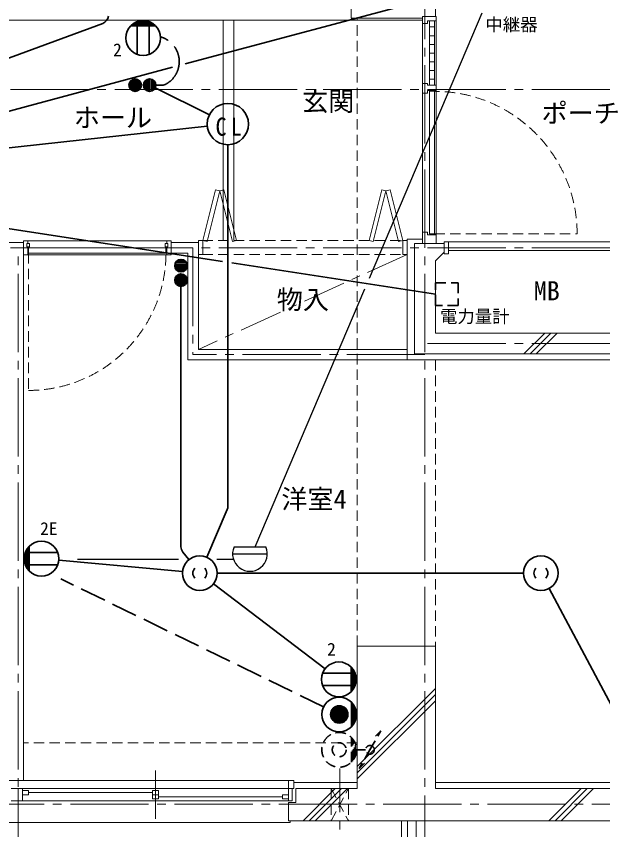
# Model space of a CAD drawing. Units: millimetres at full size, sheet at 1:50; details may follow other scales. Extents: x -9674 to 9699, y -6794 to 6791.
# Drawn here: x 4301 to 7675, y -2224 to 2454 of the extents above; entities that cross this region are included whole.
import ezdxf
from ezdxf.enums import TextEntityAlignment as Align

# ---------------------------------------------------------------- set-up
doc = ezdxf.new("R2010")
doc.units = ezdxf.units.MM
doc.header["$LTSCALE"] = 50
for name, pattern in [('CHAIN1', [8, 5, -1, 1, -1]), ('CHAIN2', [12, 9, -1, 1, -1]), ('DASHED1', [1.8, 1.2, -0.6]), ('DASHED3', [4, 3, -1])]:
    doc.linetypes.add(name, pattern=pattern)
for name, color, linetype, lineweight in [('1-0_芯', 134, 'CHAIN2', 9), ('1-1_躯体', 134, 'Continuous', 9), ('1-2_間仕切', 134, 'Continuous', 9), ('1-3_建具', 134, 'Continuous', 9), ('1-5_設備', 134, 'Continuous', 9), ('1-6_ﾊﾞﾙｺﾆｰ・階段', 134, 'Continuous', 9), ('1-7_その他', 134, 'DASHED1', 9), ('1-8_ハッチ', 134, 'Continuous', 9), ('1-C_梁', 134, 'DASHED1', 9), ('2-0_芯', 2, 'Continuous', 35), ('2-E', 2, 'Continuous', 35), ('3-2', 3, 'DASHED1', 35), ('3-3', 1, 'Continuous', 25), ('3-E', 3, 'Continuous', 35)]:
    doc.layers.add(name, color=color, linetype=linetype, lineweight=lineweight)
doc.layers.add('1-A_文字', color=134, linetype='Continuous')
doc.styles.add('ＭＳ ゴシック', font='')
doc.styles.get('ＭＳ ゴシック').set_extended_font_data('MS Gothic')

msp = doc.modelspace()

# ---------------------------------------------------------------- linework, layer by layer
at = {"layer": '1-0_芯'}
for p, q in [((6652.31, 5172.07), (6652.31, -3677.93)), ((8317.31, 2032.07), (1822.31, 2032.07)), ((8317.31, 1122.07), (1282.31, 1122.07)), ((4312.31, -3677.93), (4312.31, 1122.07)), ((5317.31, 1122.07), (5317.31, 508.07)), ((8317.31, 572.07), (6652.31, 572.07)), ((6652.31, 508.07), (5317.31, 508.07)), ((-8587.69, -2077.93), (8317.31, -2077.93))]:
    msp.add_line(p, q, dxfattribs=at)
at = {"layer": '1-1_躯体'}
for p, q in [((6712.31, 2587.07), (6712.31, 2452.07)), ((6762.31, 1097.07), (6762.31, 1147.07)), ((6762.31, 1097.07), (6712.31, 1047.07)), ((6712.31, 1047.07), (6712.31, 632.07)), ((6712.31, 632.07), (7977.31, 632.07)), ((6592.31, 512.07), (7977.31, 512.07)), ((6262.31, -1167.93), (6712.31, -1167.93)), ((6262.31, -1167.93), (6262.31, -1987.93)), ((6712.31, -1167.93), (6712.31, -1987.93)), ((5909.31, -1987.93), (6262.31, -1987.93)), ((5909.31, -2067.93), (5909.31, -1987.93)), ((6712.31, -1987.93), (7977.31, -1987.93)), ((5867.31, -2067.93), (5867.31, -2172.93)), ((5909.31, -2067.93), (5867.31, -2067.93)), ((5867.31, -2172.93), (8162.31, -2172.93))]:
    msp.add_line(p, q, dxfattribs=at)
msp.add_lwpolyline([(6762.31, 1147.07), (6592.31, 1147.07), (6592.31, 512.07)], dxfattribs=at)
at = {"layer": '1-2_間仕切'}
for p, q in [((6637.31, 2432.07), (3923.31, 2432.07)), ((4342.31, 1152.07), (3237.31, 1152.07)), ((4342.31, -1940.93), (4342.31, 1092.07)), ((6549.81, 538.07), (5349.81, 538.07)), ((6549.81, 477.07), (5287.31, 477.07))]:
    msp.add_line(p, q, dxfattribs=at)
for points in [[(5349.81, 538.07), (5349.81, 1152.07), (5192.31, 1152.07)], [(5287.31, 477.07), (5287.31, 1092.07), (5192.31, 1092.07)]]:
    msp.add_lwpolyline(points, dxfattribs=at)
at = {"layer": '1-3_建具'}
for p, q in [((6637.31, 2452.07), (6717.31, 2452.07)), ((6637.31, 2452.07), (6637.31, 2412.07)), ((6637.31, 2448.07), (6637.31, 2427.07)), ((6717.31, 2427.07), (6717.31, 2452.07)), ((6667.31, 2412.07), (6637.31, 2412.07)), ((6637.31, 2067.07), (6637.31, 2412.07)), ((6677.31, 2057.07), (6677.31, 2427.07)), ((6677.31, 2392.07), (6707.31, 2392.07)), ((6707.31, 2057.07), (6707.31, 2427.07)), ((6717.31, 2427.07), (6717.31, 2057.07)), ((6677.31, 2342.07), (6707.31, 2342.07)), ((6677.31, 2292.07), (6707.31, 2292.07)), ((6677.31, 2242.07), (6707.31, 2242.07)), ((6677.31, 2192.07), (6707.31, 2192.07)), ((6677.31, 2142.07), (6707.31, 2142.07)), ((6637.31, 2067.07), (6637.31, 2012.07)), ((6677.31, 2092.07), (6707.31, 2092.07)), ((6667.31, 2012.07), (6637.31, 2012.07)), ((6637.31, 2012.07), (6637.31, 1212.07)), ((6667.31, 2012.07), (6667.31, 2027.07)), ((6677.31, 1202.07), (6677.31, 2022.07)), ((6707.31, 2022.07), (6677.31, 2022.07)), ((6707.31, 1202.07), (6707.31, 2022.07)), ((6717.31, 1197.07), (6717.31, 2027.07)), ((5447.57, 1455.61), (5374.81, 1164.57)), ((5471.83, 1449.54), (5447.57, 1455.61)), ((6427.8, 1449.54), (6452.05, 1455.61)), ((6452.05, 1455.61), (6524.81, 1164.57)), ((5544.59, 1158.5), (5471.83, 1449.54)), ((6355.04, 1158.5), (6427.8, 1449.54)), ((6667.31, 1212.07), (6637.31, 1212.07)), ((6637.31, 1147.07), (6637.31, 1212.07)), ((6707.31, 1202.07), (6677.31, 1202.07)), ((6717.31, 1197.07), (6717.31, 1147.07)), ((4342.31, 1082.07), (4342.31, 1162.07)), ((4342.31, 1162.07), (4367.31, 1162.07)), ((4377.31, 1147.07), (4362.31, 1147.07)), ((4362.31, 1147.07), (4362.31, 1127.07)), ((4362.31, 1127.07), (4377.31, 1127.07)), ((4367.31, 1147.07), (4367.31, 1162.07)), ((5167.31, 1162.07), (4367.31, 1162.07)), ((4377.31, 1127.07), (4377.31, 1147.07)), ((5157.31, 1127.07), (5157.31, 1147.07)), ((5172.31, 1147.07), (5157.31, 1147.07)), ((5172.31, 1127.07), (5157.31, 1127.07)), ((5167.31, 1162.07), (5192.31, 1162.07)), ((5167.31, 1147.07), (5167.31, 1162.07)), ((5167.31, 1127.07), (5167.31, 1082.07)), ((5172.31, 1127.07), (5172.31, 1147.07)), ((5349.81, 1164.57), (5349.81, 1084.57)), ((5374.81, 1164.57), (5349.81, 1164.57)), ((5374.81, 1164.57), (5374.81, 1084.57)), ((5399.07, 1158.5), (5374.81, 1164.57)), ((5544.59, 1158.5), (5568.84, 1164.57)), ((6355.04, 1158.5), (6330.78, 1164.57)), ((6500.56, 1158.5), (6524.81, 1164.57)), ((6524.81, 1164.57), (6524.81, 1084.57)), ((6549.81, 1164.57), (6524.81, 1164.57)), ((6549.81, 1164.57), (6549.81, 1084.57)), ((6787.31, 1157.07), (6787.31, 1087.07)), ((7902.31, 1157.07), (6787.31, 1157.07)), ((4342.31, 1082.07), (4367.31, 1082.07)), ((4372.31, 1122.07), (4372.31, 1092.07)), ((5162.31, 1122.07), (4372.31, 1122.07)), ((4372.31, 1092.07), (5162.31, 1092.07)), ((5162.31, 1092.07), (5162.31, 1122.07)), ((5374.81, 1084.57), (5349.81, 1084.57)), ((6549.81, 1084.57), (6524.81, 1084.57)), ((6787.31, 1087.07), (6762.31, 1087.07)), ((6787.31, 1107.07), (7902.31, 1107.07)), ((5102.31, -2161.41), (5102.31, -1884.46)), ((2757.31, -1940.93), (5867.31, -1940.93)), ((5897.31, -1940.93), (5867.31, -1940.93)), ((5867.31, -1940.93), (5867.31, -1987.93)), ((5897.31, -1940.93), (5897.31, -1941.97)), ((5897.31, -1940.93), (5897.31, -1987.93)), ((4352.31, -1987.93), (4272.31, -1987.93)), ((4312.31, -1987.93), (4312.31, -2057.93)), ((4337.31, -2057.93), (4337.31, -1987.93)), ((5852.31, -1987.93), (4352.31, -1987.93)), ((5084.81, -2010.93), (4372.31, -2010.93)), ((5119.81, -1998.93), (5084.81, -1998.93)), ((5084.81, -1998.93), (5084.81, -2046.93)), ((5119.81, -1998.93), (5119.81, -2046.93)), ((5852.31, -1987.93), (5867.31, -1987.93)), ((5867.31, -1987.93), (5867.31, -2057.93)), ((5897.31, -1987.93), (5867.31, -1987.93)), ((5887.31, -2057.93), (5887.31, -1987.93)), ((4272.31, -2057.93), (4352.31, -2057.93)), ((4372.31, -2022.93), (4337.31, -2022.93)), ((5852.31, -2057.93), (4352.31, -2057.93)), ((5119.81, -2022.93), (5084.81, -2022.93)), ((5119.81, -2046.93), (5084.81, -2046.93)), ((5832.31, -2034.93), (5119.81, -2034.93)), ((5832.31, -2046.93), (5832.31, -2022.93)), ((5832.31, -2022.93), (5867.31, -2022.93)), ((5832.31, -2046.93), (5867.31, -2046.93)), ((5887.31, -2057.93), (5852.31, -2057.93)), ((2747.31, -2182.93), (5877.31, -2182.93)), ((5877.31, -2172.93), (5877.31, -2182.93))]:
    msp.add_line(p, q, dxfattribs=at)
at = {"layer": '1-3_建具', "linetype": 'DASHED1'}
for p, q in [((6707.31, 1202.07), (7527.31, 1202.07)), ((5372.31, 1164.57), (6524.81, 1164.57)), ((4372.31, 1092.07), (4372.31, 302.07)), ((5372.31, 1084.57), (6524.81, 1084.57))]:
    msp.add_line(p, q, dxfattribs=at)
at = {"layer": '1-3_建具'}
for points in [[(6667.31, 2412.07), (6667.31, 2427.07), (6717.31, 2427.07)], [(6637.31, 2067.07), (6667.31, 2067.07), (6667.31, 2057.07), (6717.31, 2057.07)], [(6667.31, 2027.07), (6717.31, 2027.07), (6717.31, 2057.07)], [(5399.07, 1158.5), (5471.83, 1449.54), (5496.08, 1455.61), (5568.84, 1164.57)], [(6500.56, 1158.5), (6427.8, 1449.54), (6403.55, 1455.61), (6330.78, 1164.57)], [(6667.31, 1212.07), (6667.31, 1197.07), (6717.31, 1197.07)], [(4367.31, 1127.07), (4367.31, 1082.07), (5167.31, 1082.07)], [(5167.31, 1082.07), (5192.31, 1082.07), (5192.31, 1162.07)], [(6762.31, 1087.07), (6762.31, 1157.07), (6787.31, 1157.07)], [(4372.31, -2022.93), (4372.31, -1998.93), (4337.31, -1998.93)]]:
    msp.add_lwpolyline(points, dxfattribs=at)
at = {"layer": '1-3_建具', "linetype": 'DASHED1'}
for centre, radius, start, end in [((6707.31, 1202.07), 820, 0, 90), ((4372.31, 1092.07), 790, 270, 360)]:
    msp.add_arc(centre, radius, start, end, dxfattribs=at)
at = {"layer": '1-5_設備'}
for p, q in [((5492.31, 1164.57), (5492.31, 2432.07)), ((5552.31, 1164.57), (5552.31, 2432.07))]:
    msp.add_line(p, q, dxfattribs=at)
at = {"layer": '1-6_ﾊﾞﾙｺﾆｰ・階段'}
for p, q in [((6517.31, -2172.93), (6517.31, -2851.37)), ((6552.31, -2172.93), (6552.31, -2869.93)), ((6602.31, -2172.93), (6602.31, -2896.43))]:
    msp.add_line(p, q, dxfattribs=at)
msp.add_lwpolyline([(2898.31, -3177.93), (6276.31, -3177.93), (6652.31, -2922.93), (6652.31, -2172.93)], dxfattribs=at)
at = {"layer": '1-7_その他', "linetype": 'CHAIN1'}
for p, q in [((6549.81, 1084.57), (5349.81, 538.07)), ((6162.31, -1872.93), (6162.31, -2272.93))]:
    msp.add_line(p, q, dxfattribs=at)
at = {"layer": '1-7_その他'}
for p, q in [((6112.31, -1987.93), (6112.31, -2172.93)), ((6112.31, -1987.93), (6212.31, -2172.93)), ((6112.31, -2172.93), (6212.31, -1987.93)), ((6212.31, -1987.93), (6212.31, -2172.93))]:
    msp.add_line(p, q, dxfattribs=at)
at = {"layer": '1-8_ハッチ'}
for p, q in [((6227.31, 2717.07), (6227.31, 2442.07)), ((6637.31, 2442.07), (6227.31, 2442.07)), ((6549.81, 1172.07), (6549.81, 477.07)), ((6637.31, 1172.07), (6549.81, 1172.07)), ((7221.55, 512.07), (7341.55, 632.07)), ((7256.91, 512.07), (7376.91, 632.07)), ((7292.26, 512.07), (7412.26, 632.07)), ((6549.81, 477.07), (7942.31, 477.07)), ((6262.31, -1861.39), (6712.31, -1411.39)), ((6262.31, -1896.74), (6712.31, -1446.74)), ((6262.31, -1932.1), (6712.31, -1482.1)), ((5897.31, -1952.93), (6262.31, -1952.93)), ((6712.31, -1952.93), (7942.31, -1952.93)), ((5950.76, -2172.93), (6135.76, -1987.93)), ((5986.12, -2172.93), (6171.12, -1987.93)), ((6021.48, -2172.93), (6206.48, -1987.93)), ((7364.98, -2172.93), (7549.98, -1987.93)), ((7400.33, -2172.93), (7585.33, -1987.93)), ((7435.69, -2172.93), (7620.69, -1987.93))]:
    msp.add_line(p, q, dxfattribs=at)
at = {"layer": '1-C_梁'}
for p, q in [((6262.31, -1167.93), (6262.31, 2442.07)), ((6712.31, 477.07), (6712.31, -1167.93)), ((6262.31, -1723.78), (4342.31, -1723.78))]:
    msp.add_line(p, q, dxfattribs=at)
at = {"layer": '2-0_芯'}
for p, q in [((4959.58, 2398.72), (5102.41, 2398.72)), ((4962.65, 2401.72), (5099.34, 2401.72)), ((4969.69, 2407.72), (5092.31, 2407.72)), ((4978.32, 2413.72), (5083.67, 2413.72)), ((4989.53, 2419.72), (5072.46, 2419.72)), ((4996, 2422.4), (4996, 2235.01)), ((5006.68, 2425.72), (5055.32, 2425.72)), ((5066, 2422.4), (5066, 2235.01)), ((4956.43, 2079.14), (4956.43, 2035.93)), ((4966.03, 2087.99), (4966.03, 2027.08)), ((4975.64, 2092.24), (4975.64, 2022.83)), ((4985.24, 2093.54), (4985.24, 2021.53)), ((4994.84, 2092.24), (4994.84, 2022.83)), ((5004.44, 2087.99), (5004.44, 2027.08)), ((5014.04, 2079.14), (5014.04, 2035.93)), ((5039.78, 2079.14), (5039.78, 2035.93)), ((5049.38, 2087.99), (5049.38, 2027.08)), ((5058.98, 2092.24), (5058.98, 2022.83)), ((5068.59, 2093.54), (5068.59, 2021.53)), ((5078.19, 2092.24), (5078.19, 2022.83)), ((5087.79, 2087.99), (5087.79, 2027.08)), ((5097.39, 2079.14), (5097.39, 2035.93)), ((5518.38, -363.39), (5518.38, 1715.2)), ((5279.03, 1038.71), (5218.11, 1038.71)), ((5270.18, 1048.31), (5226.97, 1048.31)), ((5284.58, 1019.51), (5212.56, 1019.51)), ((5283.27, 1029.11), (5213.87, 1029.11)), ((5283.27, 1009.9), (5213.87, 1009.9)), ((5279.03, 1000.3), (5218.11, 1000.3)), ((5270.18, 990.7), (5226.97, 990.7)), ((5284.58, 936.16), (5212.56, 936.16)), ((5283.27, 945.76), (5213.87, 945.76)), ((5279.03, 955.36), (5218.11, 955.36)), ((5270.18, 964.96), (5226.97, 964.96)), ((5283.27, 926.56), (5213.87, 926.56)), ((5279.03, 916.95), (5218.11, 916.95)), ((5270.18, 907.35), (5226.97, 907.35)), ((5248.57, -596.84), (5248.57, 900.15)), ((5514.3, -383.17), (5396.51, -656.67)), ((4367.13, -726.83), (4367.13, -604.21)), ((4373.12, -733.86), (4373.12, -597.17)), ((4376.13, -736.93), (4376.13, -594.1)), ((4349.12, -689.84), (4349.12, -641.2)), ((4352.45, -630.52), (4539.84, -630.52)), ((4355.12, -706.98), (4355.12, -624.05)), ((4361.12, -718.2), (4361.12, -612.84)), ((5259.7, -628.28), (5294.07, -670.77)), ((4352.45, -700.52), (4539.84, -700.52)), ((4545.75, -674.59), (5257.37, -739.44)), ((5456.95, -748.51), (7218.74, -748.51)), ((5436.42, -809.21), (6077.44, -1298.82)), ((7791.65, -1635.82), (7365.77, -836.76)), ((6226.94, -1430.95), (6226.94, -1288.12)), ((6229.95, -1427.88), (6229.95, -1291.19)), ((6235.95, -1420.85), (6235.95, -1298.23)), ((6241.95, -1412.22), (6241.95, -1306.86)), ((6250.63, -1324.54), (6063.23, -1324.54)), ((6247.95, -1401), (6247.95, -1318.07)), ((6253.95, -1383.86), (6253.95, -1335.22)), ((6250.63, -1394.54), (6063.23, -1394.54))]:
    msp.add_line(p, q, dxfattribs=at)
at = {"layer": '2-0_芯', "linetype": 'CHAIN1'}
msp.add_line((5104.59, 2057.53), (5138.6, 2057.53), dxfattribs=at)
at = {"layer": '2-0_芯', "linetype": 'DASHED1'}
msp.add_lwpolyline([(6842.31, 920.99), (6842.31, 790.99), (6712.31, 790.99), (6712.31, 920.99)], close=True, dxfattribs=at)
at = {"layer": '2-0_芯'}
for centre, radius in [((5031, 2328.7), 100.02), ((4985.24, 2057.53), 36.01), ((5068.59, 2057.53), 36.01), ((5248.57, 1019.51), 36.01), ((5248.57, 936.16), 36.01), ((4446.14, -665.52), 100.02), ((5356.95, -748.51), 100), ((7318.74, -748.51), 100), ((6156.93, -1359.54), 100.02)]:
    msp.add_circle(centre, radius, dxfattribs=at)
at = {"layer": '2-0_芯', "linetype": 'CHAIN1'}
for centre, radius, start, end in [((5090.62, 2193.12), 148.11, 299.27432, 74.27027), ((5138.6, 2107.53), 50, 270, 299.27432)]:
    msp.add_arc(centre, radius, start, end, dxfattribs=at)
at = {"layer": '2-0_芯'}
for centre, radius, start, end in [((5468.38, -363.39), 50, 336.69912, 0), ((5298.57, -596.84), 50, 180, 218.96978), ((5357.03, -748.51), 40.08, 134.60828, 225.39175), ((5356.87, -748.51), 40.08, 314.60828, 45.39175), ((7318.82, -748.51), 40.08, 134.60828, 225.39175), ((7318.66, -748.51), 40.08, 314.60828, 45.39175)]:
    msp.add_arc(centre, radius, start, end, dxfattribs=at)
at = {"layer": '2-E'}
for p, q in [((5100.83, 2041.51), (5412.02, 1886.84)), ((3124.84, 1573.52), (5400.3, 1821.12)), ((5486.76, 1043.44), (3049.55, 1416.23)), ((6712.31, 855.99), (5542.09, 1034.98))]:
    msp.add_line(p, q, dxfattribs=at)
msp.add_circle((5518.38, 1833.97), 118.77, dxfattribs=at)
at = {"layer": '3-2'}
for p, q in [((6335.81, -1764.42), (6398.31, -1656.17)), ((6398.31, -1656.17), (6367.41, -1687.07)), ((6228.87, -1835.84), (6228.87, -1693.01)), ((6234.87, -1829.41), (6234.87, -1699.43)), ((6240.87, -1821.66), (6240.87, -1707.18)), ((6246.87, -1811.92), (6246.87, -1716.92)), ((6252.87, -1798.54), (6252.87, -1730.3)), ((6258.87, -1764.42), (6310.81, -1764.42)), ((6335.81, -1764.42), (6273.31, -1872.67)), ((6273.31, -1872.67), (6304.21, -1841.77))]:
    msp.add_line(p, q, dxfattribs=at)
for centre, radius in [((6158.87, -1764.42), 100), ((6158.87, -1764.42), 40), ((6335.81, -1764.42), 25)]:
    msp.add_circle(centre, radius, dxfattribs=at)
at = {"layer": '3-3'}
for p, q in [((6333.39, 948.45), (6982.11, 2472.66)), ((5675.21, -597.98), (6307.2, 886.92)), ((5553.72, -597.98), (5737.09, -597.98)), ((5545.39, -637.99), (5745.43, -637.99)), ((4653.64, -668), (5234.22, -668)), ((5455.66, -668), (5549.99, -668))]:
    msp.add_line(p, q, dxfattribs=at)
msp.add_arc((5645.41, -637.98), 100.03, 156.4305, 23.56947, dxfattribs=at)
at = {"layer": '3-E'}
for p, q in [((5273.75, 2179.97), (6712.31, 2565.11)), ((4798.7, 2412.62), (3060.86, 1774.15)), ((3176.18, 1618.4), (5200.03, 2160.23)), ((6228.87, -1632.72), (6228.87, -1489.9)), ((6234.87, -1626.3), (6234.87, -1496.32)), ((6113.04, -1541.31), (6204.69, -1541.31)), ((6115.57, -1536.31), (6202.17, -1536.31)), ((6118.87, -1531.31), (6198.87, -1531.31)), ((6123.16, -1526.31), (6194.58, -1526.31)), ((6128.87, -1521.31), (6188.87, -1521.31)), ((6137.07, -1516.31), (6180.66, -1516.31)), ((6240.87, -1618.55), (6240.87, -1504.07)), ((6246.87, -1608.81), (6246.87, -1513.81)), ((6252.87, -1595.43), (6252.87, -1527.19)), ((6108.87, -1561.31), (6208.87, -1561.31)), ((6109.12, -1556.31), (6208.62, -1556.31)), ((6109.12, -1566.31), (6208.62, -1566.31)), ((6109.88, -1551.31), (6207.86, -1551.31)), ((6109.88, -1571.31), (6207.86, -1571.31)), ((6111.17, -1546.31), (6206.57, -1546.31)), ((6111.17, -1576.31), (6206.57, -1576.31)), ((6113.04, -1581.31), (6204.69, -1581.31)), ((6115.57, -1586.31), (6202.17, -1586.31)), ((6118.87, -1591.31), (6198.87, -1591.31)), ((6123.16, -1596.31), (6194.58, -1596.31)), ((6128.87, -1601.31), (6188.87, -1601.31)), ((6137.07, -1606.31), (6180.66, -1606.31))]:
    msp.add_line(p, q, dxfattribs=at)
at = {"layer": '3-E', "linetype": 'DASHED3'}
msp.add_line((6068.95, -1517.54), (4558.17, -782.17), dxfattribs=at)
at = {"layer": '3-E'}
for radius in [100, 50]:
    msp.add_circle((6158.87, -1561.31), radius, dxfattribs=at)
msp.add_arc((4781.46, 2459.55), 50, 290.17296, 353.38727, dxfattribs=at)

# ---------------------------------------------------------------- texts
at = {"layer": '1-A_文字', "style": 'ＭＳ ゴシック'}
for s, p in [('玄関', (5945.63, 1876.79)), ('ポーチ', (7322.71, 1808.94)), ('ホール', (4632.25, 1782.79)), ('物入', (5799.81, 736.32)), ('MB', (7278.01, 787.22)), ('洋室4', (5826.38, -410.79))]:
    msp.add_text(s, height=110, dxfattribs=at).set_placement(p, align=Align.BOTTOM_LEFT)
at = {"layer": '2-0_芯', "color": 7, "style": 'ＭＳ ゴシック'}
for s, p in [('2', (4858.29, 2202.25)), ('2E', (4438.7, -550.93)), ('2', (6089.37, -1244.95))]:
    msp.add_text(s, height=73.31, dxfattribs=at).set_placement(p, align=Align.BOTTOM_LEFT)
at = {"layer": '2-E', "color": 7, "style": 'ＭＳ ゴシック'}
msp.add_text('電力量計', height=73.31, dxfattribs=at).set_placement((6738.86, 668.97), align=Align.BOTTOM_LEFT)
at = {"layer": '2-E', "color": 7, "insert": (5447.3, 1765.07), "char_height": 104.5, "attachment_point": 7, "style": 'ＭＳ ゴシック'}
msp.add_mtext('\\T1.36;\\W0.9;CL', dxfattribs=at)
at = {"layer": '3-E', "color": 7, "style": 'ＭＳ ゴシック'}
msp.add_text('中継器', height=73.31, dxfattribs=at).set_placement((6999.86, 2347.69), align=Align.BOTTOM_LEFT)

doc.saveas('drawing.dxf')
